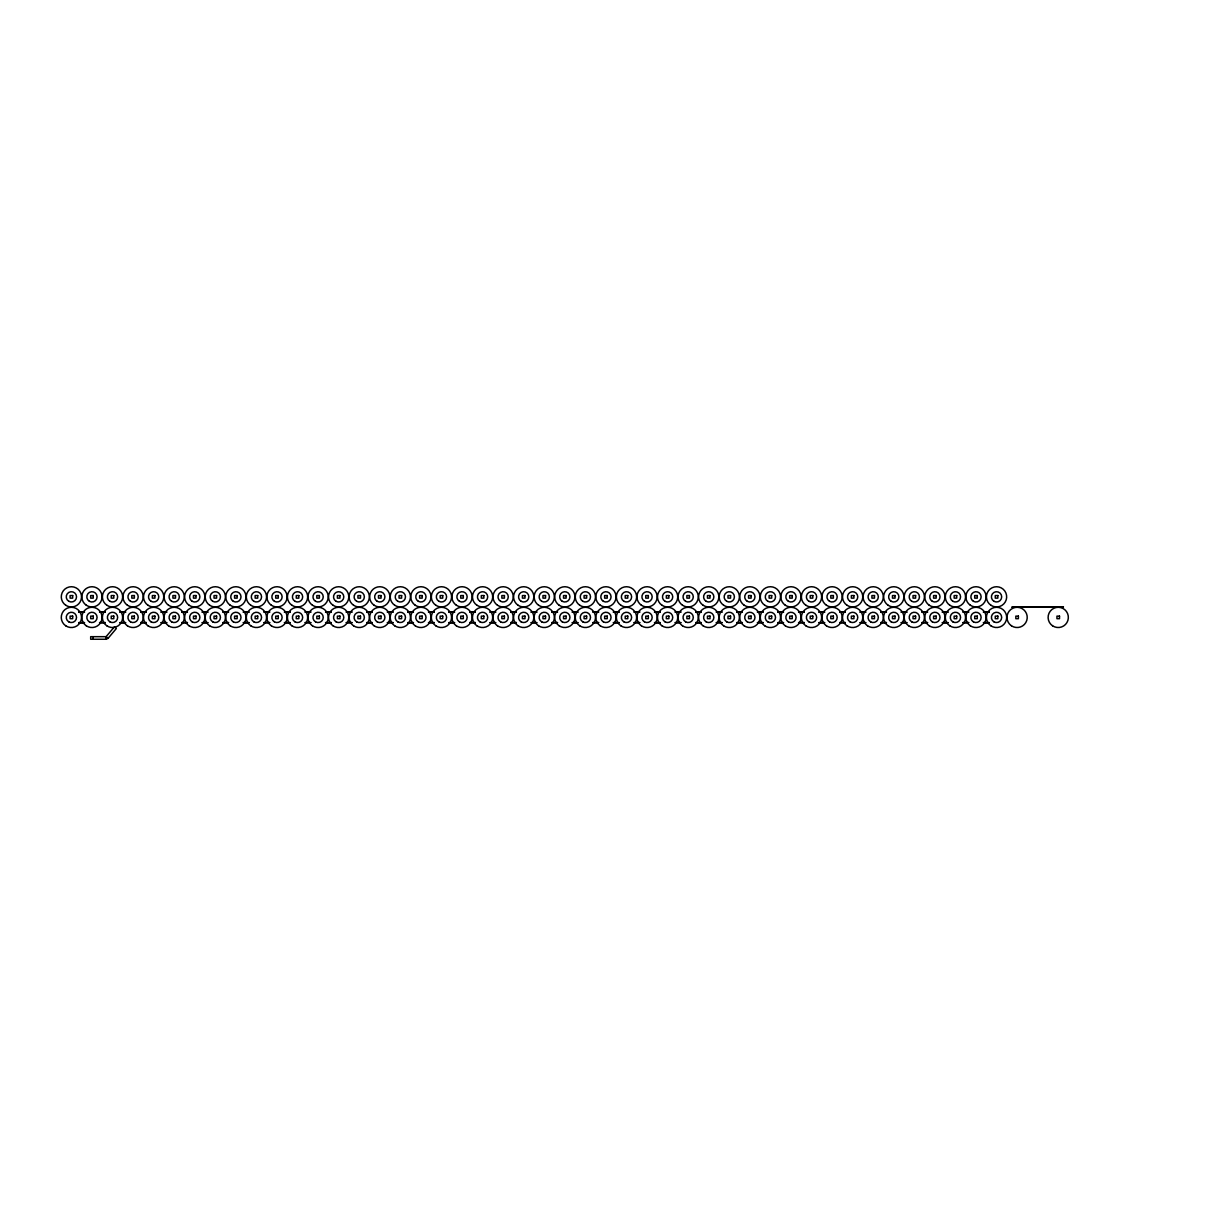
<?xml version="1.0" encoding="UTF-8"?>
<svg xmlns="http://www.w3.org/2000/svg" width="1226" height="1226" viewBox="0 0 1226 1226"><rect width="100%" height="100%" fill="white"/><g stroke="black" fill="none" stroke-linecap="round" stroke-linejoin="round"><path stroke-width="1.5" d="M108.057 638.348L116.347 628.524L114.386 626.869L106.095 636.677L106.095 639.252L90.678 639.252L90.678 636.677L106.095 636.677L108.057 638.348L106.095 639.252M78.878 611.943L84.487 611.943M99.582 611.881L105.191 611.881M119.995 611.943L125.604 611.943M140.699 611.881L146.308 611.881M161.112 611.943L166.721 611.943M181.831 611.881L187.425 611.881M202.229 611.943L207.838 611.943M222.948 611.881L228.542 611.881M243.346 611.943L248.955 611.943M264.065 611.881L269.674 611.881M284.463 611.943L290.072 611.943M305.182 611.881L310.791 611.881M325.58 611.943L331.189 611.943M346.299 611.881L351.908 611.881M366.697 611.943L372.306 611.943M387.416 611.881L393.025 611.881M407.814 611.943L413.423 611.943M428.533 611.881L434.142 611.881M448.931 611.943L454.54 611.943M469.65 611.881L475.259 611.881M490.063 611.943L495.656 611.943M510.767 611.881L516.376 611.881M531.18 611.943L536.773 611.943M551.884 611.881L557.493 611.881M572.297 611.943L577.89 611.943M593.001 611.881L598.61 611.881M613.414 611.943L619.023 611.943M634.118 611.881L639.727 611.881M654.531 611.943L660.14 611.943M675.235 611.881L680.844 611.881M695.648 611.943L701.257 611.943M716.352 611.881L721.961 611.881M736.765 611.943L742.374 611.943M757.469 611.881L763.078 611.881M777.882 611.943L783.491 611.943M798.586 611.881L804.195 611.881M818.999 611.943L824.608 611.943M839.703 611.881L845.312 611.881M860.116 611.943L865.725 611.943M880.835 611.881L886.429 611.881M901.233 611.943L906.842 611.943M921.952 611.881L927.546 611.881M942.35 611.943L947.959 611.943M963.069 611.881L968.678 611.881M983.467 611.943L989.075 611.943M78.878 612.264L84.487 612.264M99.582 612.203L105.191 612.203M119.995 612.264L125.604 612.264M140.699 612.203L146.308 612.203M161.112 612.264L166.721 612.264M181.831 612.203L187.425 612.203M202.229 612.264L207.838 612.264M222.948 612.203L228.542 612.203M243.346 612.264L248.955 612.264M264.065 612.203L269.674 612.203M284.463 612.264L290.072 612.264M305.182 612.203L310.791 612.203M325.58 612.264L331.189 612.264M346.299 612.203L351.908 612.203M366.697 612.264L372.306 612.264M387.416 612.203L393.025 612.203M407.814 612.264L413.423 612.264M428.533 612.203L434.142 612.203M448.931 612.264L454.54 612.264M469.65 612.203L475.259 612.203M490.063 612.264L495.656 612.264M510.767 612.203L516.376 612.203M531.18 612.264L536.773 612.264M551.884 612.203L557.493 612.203M572.297 612.264L577.89 612.264M593.001 612.203L598.61 612.203M613.414 612.264L619.023 612.264M634.118 612.203L639.727 612.203M654.531 612.264L660.14 612.264M675.235 612.203L680.844 612.203M695.648 612.264L701.257 612.264M716.352 612.203L721.961 612.203M736.765 612.264L742.374 612.264M757.469 612.203L763.078 612.203M777.882 612.264L783.491 612.264M798.586 612.203L804.195 612.203M818.999 612.264L824.608 612.264M839.703 612.203L845.312 612.203M860.116 612.264L865.725 612.264M880.835 612.203L886.429 612.203M901.233 612.264L906.842 612.264M921.952 612.203L927.546 612.203M942.35 612.264L947.959 612.264M963.069 612.203L968.678 612.203M983.467 612.264L989.075 612.264M99.582 622.486L105.191 622.486M140.699 622.486L146.308 622.486M181.831 622.486L187.425 622.486M222.948 622.486L228.542 622.486M264.065 622.486L269.674 622.486M305.182 622.486L310.791 622.486M346.299 622.486L351.908 622.486M387.416 622.486L393.025 622.486M428.533 622.486L434.142 622.486M469.65 622.486L475.259 622.486M510.767 622.486L516.376 622.486M551.884 622.486L557.493 622.486M593.001 622.486L598.61 622.486M634.118 622.486L639.727 622.486M675.235 622.486L680.844 622.486M716.352 622.486L721.961 622.486M757.469 622.486L763.078 622.486M798.586 622.486L804.195 622.486M839.703 622.486L845.312 622.486M880.835 622.486L886.429 622.486M921.952 622.486L927.546 622.486M963.069 622.486L968.678 622.486M78.878 622.547L84.487 622.547M119.995 622.547L125.604 622.547M161.112 622.547L166.721 622.547M202.229 622.547L207.838 622.547M243.346 622.547L248.955 622.547M284.463 622.547L290.072 622.547M325.58 622.547L331.189 622.547M366.697 622.547L372.306 622.547M407.814 622.547L413.423 622.547M448.931 622.547L454.54 622.547M490.063 622.547L495.656 622.547M531.18 622.547L536.773 622.547M572.297 622.547L577.89 622.547M613.414 622.547L619.023 622.547M654.531 622.547L660.14 622.547M695.648 622.547L701.257 622.547M736.765 622.547L742.374 622.547M777.882 622.547L783.491 622.547M818.999 622.547L824.608 622.547M860.116 622.547L865.725 622.547M901.233 622.547L906.842 622.547M942.35 622.547L947.959 622.547M983.467 622.547L989.075 622.547M78.878 622.869L84.487 622.869M99.582 622.808L105.191 622.808M119.995 622.869L125.604 622.869M140.699 622.808L146.308 622.808M161.112 622.869L166.721 622.869M181.831 622.808L187.425 622.808M202.229 622.869L207.838 622.869M222.948 622.808L228.542 622.808M243.346 622.869L248.955 622.869M264.065 622.808L269.674 622.808M284.463 622.869L290.072 622.869M305.182 622.808L310.791 622.808M325.58 622.869L331.189 622.869M346.299 622.808L351.908 622.808M366.697 622.869L372.306 622.869M387.416 622.808L393.025 622.808M407.814 622.869L413.423 622.869M428.533 622.808L434.142 622.808M448.931 622.869L454.54 622.869M469.65 622.808L475.259 622.808M490.063 622.869L495.656 622.869M510.767 622.808L516.376 622.808M531.18 622.869L536.773 622.869M551.884 622.808L557.493 622.808M572.297 622.869L577.89 622.869M593.001 622.808L598.61 622.808M613.414 622.869L619.023 622.869M634.118 622.808L639.727 622.808M654.531 622.869L660.14 622.869M675.235 622.808L680.844 622.808M695.648 622.869L701.257 622.869M716.352 622.808L721.961 622.808M736.765 622.869L742.374 622.869M757.469 622.808L763.078 622.808M777.882 622.869L783.491 622.869M798.586 622.808L804.195 622.808M818.999 622.869L824.608 622.869M839.703 622.808L845.312 622.808M860.116 622.869L865.725 622.869M880.835 622.808L886.429 622.808M901.233 622.869L906.842 622.869M921.952 622.808L927.546 622.808M942.35 622.869L947.959 622.869M963.069 622.808L968.678 622.808M983.467 622.869L989.075 622.869M93.237 636.677L93.237 639.252M72.686 595.56L70.112 595.56L70.112 598.135L72.686 598.135L72.686 595.56M93.237 595.56L90.678 595.56L90.678 598.135L93.237 598.135L93.237 595.56M113.803 595.56L111.229 595.56L111.229 598.135L113.803 598.135L113.803 595.56M134.37 595.56L131.795 595.56L131.795 598.135L134.37 598.135L134.37 595.56M154.92 595.56L152.346 595.56L152.346 598.135L154.92 598.135L154.92 595.56M175.487 595.56L172.912 595.56L172.912 598.135L175.487 598.135L175.487 595.56M196.037 595.56L193.463 595.56L193.463 598.135L196.037 598.135L196.037 595.56M216.604 595.56L214.029 595.56L214.029 598.135L216.604 598.135L216.604 595.56M237.154 595.56L234.58 595.56L234.58 598.135L237.154 598.135L237.154 595.56M257.721 595.56L255.146 595.56L255.146 598.135L257.721 598.135L257.721 595.56M278.271 595.56L275.712 595.56L275.712 598.135L278.271 598.135L278.271 595.56M298.837 595.56L296.263 595.56L296.263 598.135L298.837 598.135L298.837 595.56M319.388 595.56L316.829 595.56L316.829 598.135L319.388 598.135L319.388 595.56M339.954 595.56L337.38 595.56L337.38 598.135L339.954 598.135L339.954 595.56M360.505 595.56L357.946 595.56L357.946 598.135L360.505 598.135L360.505 595.56M381.071 595.56L378.497 595.56L378.497 598.135L381.071 598.135L381.071 595.56M401.622 595.56L399.063 595.56L399.063 598.135L401.622 598.135L401.622 595.56M422.188 595.56L419.614 595.56L419.614 598.135L422.188 598.135L422.188 595.56M442.739 595.56L440.18 595.56L440.18 598.135L442.739 598.135L442.739 595.56M463.305 595.56L460.731 595.56L460.731 598.135L463.305 598.135L463.305 595.56M483.872 595.56L481.297 595.56L481.297 598.135L483.872 598.135L483.872 595.56M504.422 595.56L501.848 595.56L501.848 598.135L504.422 598.135L504.422 595.56M524.989 595.56L522.414 595.56L522.414 598.135L524.989 598.135L524.989 595.56M545.539 595.56L542.965 595.56L542.965 598.135L545.539 598.135L545.539 595.56M566.106 595.56L563.531 595.56L563.531 598.135L566.106 598.135L566.106 595.56M586.656 595.56L584.082 595.56L584.082 598.135L586.656 598.135L586.656 595.56M607.222 595.56L604.648 595.56L604.648 598.135L607.222 598.135L607.222 595.56M627.773 595.56L625.214 595.56L625.214 598.135L627.773 598.135L627.773 595.56M648.339 595.56L645.765 595.56L645.765 598.135L648.339 598.135L648.339 595.56M668.89 595.56L666.331 595.56L666.331 598.135L668.89 598.135L668.89 595.56M689.456 595.56L686.882 595.56L686.882 598.135L689.456 598.135L689.456 595.56M710.007 595.56L707.448 595.56L707.448 598.135L710.007 598.135L710.007 595.56M730.573 595.56L727.999 595.56L727.999 598.135L730.573 598.135L730.573 595.56M751.124 595.56L748.565 595.56L748.565 598.135L751.124 598.135L751.124 595.56M771.69 595.56L769.116 595.56L769.116 598.135L771.69 598.135L771.69 595.56M792.241 595.56L789.682 595.56L789.682 598.135L792.241 598.135L792.241 595.56M812.807 595.56L810.233 595.56L810.233 598.135L812.807 598.135L812.807 595.56M833.373 595.56L830.799 595.56L830.799 598.135L833.373 598.135L833.373 595.56M853.924 595.56L851.35 595.56L851.35 598.135L853.924 598.135L853.924 595.56M874.49 595.56L871.916 595.56L871.916 598.135L874.49 598.135L874.49 595.56M895.041 595.56L892.467 595.56L892.467 598.135L895.041 598.135L895.041 595.56M915.607 595.56L913.033 595.56L913.033 598.135L915.607 598.135L915.607 595.56M936.158 595.56L933.584 595.56L933.584 598.135L936.158 598.135L936.158 595.56M956.724 595.56L954.15 595.56L954.15 598.135L956.724 598.135L956.724 595.56M977.275 595.56L974.716 595.56L974.716 598.135L977.275 598.135L977.275 595.56M997.841 595.56L995.267 595.56L995.267 598.135L997.841 598.135L997.841 595.56M1063.417 606.916L1012.017 607.161L1063.417 606.916M72.686 616.126L70.112 616.126L70.112 618.686L72.686 618.686L72.686 616.126M93.237 616.126L90.678 616.126L90.678 618.686L93.237 618.686L93.237 616.126M113.803 616.126L111.229 616.126L111.229 618.686L113.803 618.686L113.803 616.126M134.37 616.126L131.795 616.126L131.795 618.686L134.37 618.686L134.37 616.126M154.92 616.126L152.346 616.126L152.346 618.686L154.92 618.686L154.92 616.126M175.487 616.126L172.912 616.126L172.912 618.686L175.487 618.686L175.487 616.126M196.037 616.126L193.463 616.126L193.463 618.686L196.037 618.686L196.037 616.126M216.604 616.126L214.029 616.126L214.029 618.686L216.604 618.686L216.604 616.126M237.154 616.126L234.58 616.126L234.58 618.686L237.154 618.686L237.154 616.126M257.721 616.126L255.146 616.126L255.146 618.686L257.721 618.686L257.721 616.126M278.271 616.126L275.712 616.126L275.712 618.686L278.271 618.686L278.271 616.126M298.837 616.126L296.263 616.126L296.263 618.686L298.837 618.686L298.837 616.126M319.388 616.126L316.829 616.126L316.829 618.686L319.388 618.686L319.388 616.126M339.954 616.126L337.38 616.126L337.38 618.686L339.954 618.686L339.954 616.126M360.505 616.126L357.946 616.126L357.946 618.686L360.505 618.686L360.505 616.126M381.071 616.126L378.497 616.126L378.497 618.686L381.071 618.686L381.071 616.126M401.622 616.126L399.063 616.126L399.063 618.686L401.622 618.686L401.622 616.126M422.188 616.126L419.614 616.126L419.614 618.686L422.188 618.686L422.188 616.126M442.739 616.126L440.18 616.126L440.18 618.686L442.739 618.686L442.739 616.126M463.305 616.126L460.731 616.126L460.731 618.686L463.305 618.686L463.305 616.126M483.872 616.126L481.297 616.126L481.297 618.686L483.872 618.686L483.872 616.126M504.422 616.126L501.848 616.126L501.848 618.686L504.422 618.686L504.422 616.126M524.989 616.126L522.414 616.126L522.414 618.686L524.989 618.686L524.989 616.126M545.539 616.126L542.965 616.126L542.965 618.686L545.539 618.686L545.539 616.126M566.106 616.126L563.531 616.126L563.531 618.686L566.106 618.686L566.106 616.126M586.656 616.126L584.082 616.126L584.082 618.686L586.656 618.686L586.656 616.126M607.222 616.126L604.648 616.126L604.648 618.686L607.222 618.686L607.222 616.126M627.773 616.126L625.214 616.126L625.214 618.686L627.773 618.686L627.773 616.126M648.339 616.126L645.765 616.126L645.765 618.686L648.339 618.686L648.339 616.126M668.89 616.126L666.331 616.126L666.331 618.686L668.89 618.686L668.89 616.126M689.456 616.126L686.882 616.126L686.882 618.686L689.456 618.686L689.456 616.126M710.007 616.126L707.448 616.126L707.448 618.686L710.007 618.686L710.007 616.126M730.573 616.126L727.999 616.126L727.999 618.686L730.573 618.686L730.573 616.126M751.124 616.126L748.565 616.126L748.565 618.686L751.124 618.686L751.124 616.126M771.69 616.126L769.116 616.126L769.116 618.686L771.69 618.686L771.69 616.126M792.241 616.126L789.682 616.126L789.682 618.686L792.241 618.686L792.241 616.126M812.807 616.126L810.233 616.126L810.233 618.686L812.807 618.686L812.807 616.126M833.373 616.126L830.799 616.126L830.799 618.686L833.373 618.686L833.373 616.126M853.924 616.126L851.35 616.126L851.35 618.686L853.924 618.686L853.924 616.126M874.49 616.126L871.916 616.126L871.916 618.686L874.49 618.686L874.49 616.126M895.041 616.126L892.467 616.126L892.467 618.686L895.041 618.686L895.041 616.126M915.607 616.126L913.033 616.126L913.033 618.686L915.607 618.686L915.607 616.126M936.158 616.126L933.584 616.126L933.584 618.686L936.158 618.686L936.158 616.126M956.724 616.126L954.15 616.126L954.15 618.686L956.724 618.686L956.724 616.126M977.275 616.126L974.716 616.126L974.716 618.686L977.275 618.686L977.275 616.126M997.841 616.126L995.267 616.126L995.267 618.686L997.841 618.686L997.841 616.126M1018.392 616.126L1015.833 616.126L1015.833 618.686L1018.392 618.686L1018.392 616.126M1059.509 616.126L1056.95 616.126L1056.95 618.686L1059.509 618.686L1059.509 616.126M68.825 621.858A5.134 5.134 0 0 0 76.533 617.414A5.134 5.134 0 0 0 68.825 612.954A5.134 5.134 0 0 0 68.825 621.858M65.714 625.781A10.114 10.114 0 0 0 81.498 618.149A10.114 10.114 0 0 0 66.986 608.295A10.114 10.114 0 0 0 65.714 625.781M89.391 621.858A5.134 5.134 0 0 0 97.099 617.414A5.134 5.134 0 0 0 89.391 612.954A5.134 5.134 0 0 0 89.391 621.858M86.28 625.781A10.114 10.114 0 0 0 102.049 618.149A10.114 10.114 0 0 0 87.552 608.295A10.114 10.114 0 0 0 86.28 625.781M89.391 601.307A5.134 5.134 0 0 0 97.099 596.847A5.134 5.134 0 0 0 89.391 592.403A5.134 5.134 0 0 0 89.391 601.307M86.28 605.215A10.114 10.114 0 0 0 102.049 597.583A10.114 10.114 0 0 0 87.552 587.744A10.114 10.114 0 0 0 86.28 605.215M68.825 601.307A5.134 5.134 0 0 0 76.533 596.847A5.134 5.134 0 0 0 68.825 592.403A5.134 5.134 0 0 0 68.825 601.307M65.714 605.215A10.114 10.114 0 0 0 81.498 597.583A10.114 10.114 0 0 0 66.986 587.744A10.114 10.114 0 0 0 65.714 605.215M109.942 621.858A5.134 5.134 0 0 0 117.665 617.414A5.134 5.134 0 0 0 109.942 612.954A5.134 5.134 0 0 0 109.942 621.858M106.831 625.781A10.114 10.114 0 0 0 122.615 618.149A10.114 10.114 0 0 0 108.103 608.295A10.114 10.114 0 0 0 106.831 625.781M130.508 621.858A5.134 5.134 0 0 0 138.216 617.414A5.134 5.134 0 0 0 130.508 612.954A5.134 5.134 0 0 0 130.508 621.858M127.397 625.781A10.114 10.114 0 0 0 143.166 618.149A10.114 10.114 0 0 0 128.669 608.295A10.114 10.114 0 0 0 127.397 625.781M130.508 601.307A5.134 5.134 0 0 0 138.216 596.847A5.134 5.134 0 0 0 130.508 592.403A5.134 5.134 0 0 0 130.508 601.307M127.397 605.215A10.114 10.114 0 0 0 143.166 597.583A10.114 10.114 0 0 0 128.669 587.744A10.114 10.114 0 0 0 127.397 605.215M109.942 601.307A5.134 5.134 0 0 0 117.665 596.847A5.134 5.134 0 0 0 109.942 592.403A5.134 5.134 0 0 0 109.942 601.307M106.831 605.215A10.114 10.114 0 0 0 122.615 597.583A10.114 10.114 0 0 0 108.103 587.744A10.114 10.114 0 0 0 106.831 605.215M151.074 621.858A5.134 5.134 0 0 0 158.782 617.414A5.134 5.134 0 0 0 151.074 612.954A5.134 5.134 0 0 0 151.074 621.858M147.948 625.781A10.114 10.114 0 0 0 163.732 618.149A10.114 10.114 0 0 0 149.235 608.295A10.114 10.114 0 0 0 147.948 625.781M171.625 621.858A5.134 5.134 0 0 0 179.333 617.414A5.134 5.134 0 0 0 171.625 612.954A5.134 5.134 0 0 0 171.625 621.858M168.514 625.781A10.114 10.114 0 0 0 184.283 618.149A10.114 10.114 0 0 0 169.786 608.295A10.114 10.114 0 0 0 168.514 625.781M171.625 601.307A5.134 5.134 0 0 0 179.333 596.847A5.134 5.134 0 0 0 171.625 592.403A5.134 5.134 0 0 0 171.625 601.307M168.514 605.215A10.114 10.114 0 0 0 184.283 597.583A10.114 10.114 0 0 0 169.786 587.744A10.114 10.114 0 0 0 168.514 605.215M151.074 601.307A5.134 5.134 0 0 0 158.782 596.847A5.134 5.134 0 0 0 151.074 592.403A5.134 5.134 0 0 0 151.074 601.307M147.948 605.215A10.114 10.114 0 0 0 163.732 597.583A10.114 10.114 0 0 0 149.235 587.744A10.114 10.114 0 0 0 147.948 605.215M192.191 621.858A5.134 5.134 0 0 0 199.899 617.414A5.134 5.134 0 0 0 192.191 612.954A5.134 5.134 0 0 0 192.191 621.858M189.065 625.781A10.114 10.114 0 0 0 204.849 618.149A10.114 10.114 0 0 0 190.352 608.295A10.114 10.114 0 0 0 189.065 625.781M212.742 621.858A5.134 5.134 0 0 0 220.45 617.414A5.134 5.134 0 0 0 212.742 612.954A5.134 5.134 0 0 0 212.742 621.858M209.631 625.781A10.114 10.114 0 0 0 225.4 618.149A10.114 10.114 0 0 0 210.903 608.295A10.114 10.114 0 0 0 209.631 625.781M212.742 601.307A5.134 5.134 0 0 0 220.45 596.847A5.134 5.134 0 0 0 212.742 592.403A5.134 5.134 0 0 0 212.742 601.307M209.631 605.215A10.114 10.114 0 0 0 225.4 597.583A10.114 10.114 0 0 0 210.903 587.744A10.114 10.114 0 0 0 209.631 605.215M192.191 601.307A5.134 5.134 0 0 0 199.899 596.847A5.134 5.134 0 0 0 192.191 592.403A5.134 5.134 0 0 0 192.191 601.307M189.065 605.215A10.114 10.114 0 0 0 204.849 597.583A10.114 10.114 0 0 0 190.352 587.744A10.114 10.114 0 0 0 189.065 605.215M233.308 621.858A5.134 5.134 0 0 0 241.016 617.414A5.134 5.134 0 0 0 233.308 612.954A5.134 5.134 0 0 0 233.308 621.858M230.197 625.781A10.114 10.114 0 0 0 245.966 618.149A10.114 10.114 0 0 0 231.469 608.295A10.114 10.114 0 0 0 230.197 625.781M253.859 621.858A5.134 5.134 0 0 0 261.567 617.414A5.134 5.134 0 0 0 253.859 612.954A5.134 5.134 0 0 0 253.859 621.858M250.748 625.781A10.114 10.114 0 0 0 266.517 618.149A10.114 10.114 0 0 0 252.02 608.295A10.114 10.114 0 0 0 250.748 625.781M253.859 601.307A5.134 5.134 0 0 0 261.567 596.847A5.134 5.134 0 0 0 253.859 592.403A5.134 5.134 0 0 0 253.859 601.307M250.748 605.215A10.114 10.114 0 0 0 266.517 597.583A10.114 10.114 0 0 0 252.02 587.744A10.114 10.114 0 0 0 250.748 605.215M233.308 601.307A5.134 5.134 0 0 0 241.016 596.847A5.134 5.134 0 0 0 233.308 592.403A5.134 5.134 0 0 0 233.308 601.307M230.197 605.215A10.114 10.114 0 0 0 245.966 597.583A10.114 10.114 0 0 0 231.469 587.744A10.114 10.114 0 0 0 230.197 605.215M274.425 621.858A5.134 5.134 0 0 0 282.133 617.414A5.134 5.134 0 0 0 274.425 612.954A5.134 5.134 0 0 0 274.425 621.858M271.314 625.781A10.114 10.114 0 0 0 287.083 618.149A10.114 10.114 0 0 0 272.586 608.295A10.114 10.114 0 0 0 271.314 625.781M294.976 621.858A5.134 5.134 0 0 0 302.684 617.414A5.134 5.134 0 0 0 294.976 612.954A5.134 5.134 0 0 0 294.976 621.858M291.865 625.781A10.114 10.114 0 0 0 307.634 618.149A10.114 10.114 0 0 0 293.137 608.295A10.114 10.114 0 0 0 291.865 625.781M294.976 601.307A5.134 5.134 0 0 0 302.684 596.847A5.134 5.134 0 0 0 294.976 592.403A5.134 5.134 0 0 0 294.976 601.307M291.865 605.215A10.114 10.114 0 0 0 307.634 597.583A10.114 10.114 0 0 0 293.137 587.744A10.114 10.114 0 0 0 291.865 605.215M274.425 601.307A5.134 5.134 0 0 0 282.133 596.847A5.134 5.134 0 0 0 274.425 592.403A5.134 5.134 0 0 0 274.425 601.307M271.314 605.215A10.114 10.114 0 0 0 287.083 597.583A10.114 10.114 0 0 0 272.586 587.744A10.114 10.114 0 0 0 271.314 605.215M315.542 621.858A5.134 5.134 0 0 0 323.25 617.414A5.134 5.134 0 0 0 315.542 612.954A5.134 5.134 0 0 0 315.542 621.858M312.431 625.781A10.114 10.114 0 0 0 328.2 618.149A10.114 10.114 0 0 0 313.703 608.295A10.114 10.114 0 0 0 312.431 625.781M336.093 621.858A5.134 5.134 0 0 0 343.801 617.414A5.134 5.134 0 0 0 336.093 612.954A5.134 5.134 0 0 0 336.093 621.858M332.982 625.781A10.114 10.114 0 0 0 348.751 618.149A10.114 10.114 0 0 0 334.254 608.295A10.114 10.114 0 0 0 332.982 625.781M356.659 621.858A5.134 5.134 0 0 0 364.367 617.414A5.134 5.134 0 0 0 356.659 612.954A5.134 5.134 0 0 0 356.659 621.858M353.548 625.781A10.114 10.114 0 0 0 369.317 618.149A10.114 10.114 0 0 0 354.82 608.295A10.114 10.114 0 0 0 353.548 625.781M377.21 621.858A5.134 5.134 0 0 0 384.918 617.414A5.134 5.134 0 0 0 377.21 612.954A5.134 5.134 0 0 0 377.21 621.858M374.099 625.781A10.114 10.114 0 0 0 389.868 618.149A10.114 10.114 0 0 0 375.371 608.295A10.114 10.114 0 0 0 374.099 625.781M377.21 601.307A5.134 5.134 0 0 0 384.918 596.847A5.134 5.134 0 0 0 377.21 592.403A5.134 5.134 0 0 0 377.21 601.307M374.099 605.215A10.114 10.114 0 0 0 389.868 597.583A10.114 10.114 0 0 0 375.371 587.744A10.114 10.114 0 0 0 374.099 605.215M356.659 601.307A5.134 5.134 0 0 0 364.367 596.847A5.134 5.134 0 0 0 356.659 592.403A5.134 5.134 0 0 0 356.659 601.307M353.548 605.215A10.114 10.114 0 0 0 369.317 597.583A10.114 10.114 0 0 0 354.82 587.744A10.114 10.114 0 0 0 353.548 605.215M397.776 621.858A5.134 5.134 0 0 0 405.484 617.414A5.134 5.134 0 0 0 397.776 612.954A5.134 5.134 0 0 0 397.776 621.858M394.665 625.781A10.114 10.114 0 0 0 410.434 618.149A10.114 10.114 0 0 0 395.937 608.295A10.114 10.114 0 0 0 394.665 625.781M418.327 621.858A5.134 5.134 0 0 0 426.035 617.414A5.134 5.134 0 0 0 418.327 612.954A5.134 5.134 0 0 0 418.327 621.858M415.216 625.781A10.114 10.114 0 0 0 431 618.149A10.114 10.114 0 0 0 416.488 608.295A10.114 10.114 0 0 0 415.216 625.781M418.327 601.307A5.134 5.134 0 0 0 426.035 596.847A5.134 5.134 0 0 0 418.327 592.403A5.134 5.134 0 0 0 418.327 601.307M415.216 605.215A10.114 10.114 0 0 0 431 597.583A10.114 10.114 0 0 0 416.488 587.744A10.114 10.114 0 0 0 415.216 605.215M397.776 601.307A5.134 5.134 0 0 0 405.484 596.847A5.134 5.134 0 0 0 397.776 592.403A5.134 5.134 0 0 0 397.776 601.307M394.665 605.215A10.114 10.114 0 0 0 410.434 597.583A10.114 10.114 0 0 0 395.937 587.744A10.114 10.114 0 0 0 394.665 605.215M438.893 621.858A5.134 5.134 0 0 0 446.601 617.414A5.134 5.134 0 0 0 438.893 612.954A5.134 5.134 0 0 0 438.893 621.858M435.782 625.781A10.114 10.114 0 0 0 451.551 618.149A10.114 10.114 0 0 0 437.054 608.295A10.114 10.114 0 0 0 435.782 625.781M459.444 621.858A5.134 5.134 0 0 0 467.167 617.414A5.134 5.134 0 0 0 459.444 612.954A5.134 5.134 0 0 0 459.444 621.858M456.333 625.781A10.114 10.114 0 0 0 472.117 618.149A10.114 10.114 0 0 0 457.605 608.295A10.114 10.114 0 0 0 456.333 625.781M459.444 601.307A5.134 5.134 0 0 0 467.167 596.847A5.134 5.134 0 0 0 459.444 592.403A5.134 5.134 0 0 0 459.444 601.307M456.333 605.215A10.114 10.114 0 0 0 472.117 597.583A10.114 10.114 0 0 0 457.605 587.744A10.114 10.114 0 0 0 456.333 605.215M438.893 601.307A5.134 5.134 0 0 0 446.601 596.847A5.134 5.134 0 0 0 438.893 592.403A5.134 5.134 0 0 0 438.893 601.307M435.782 605.215A10.114 10.114 0 0 0 451.551 597.583A10.114 10.114 0 0 0 437.054 587.744A10.114 10.114 0 0 0 435.782 605.215M480.01 621.858A5.134 5.134 0 0 0 487.718 617.414A5.134 5.134 0 0 0 480.01 612.954A5.134 5.134 0 0 0 480.01 621.858M476.899 625.781A10.114 10.114 0 0 0 492.668 618.149A10.114 10.114 0 0 0 478.171 608.295A10.114 10.114 0 0 0 476.899 625.781M500.576 621.858A5.134 5.134 0 0 0 508.284 617.414A5.134 5.134 0 0 0 500.576 612.954A5.134 5.134 0 0 0 500.576 621.858M497.45 625.781A10.114 10.114 0 0 0 513.234 618.149A10.114 10.114 0 0 0 498.737 608.295A10.114 10.114 0 0 0 497.45 625.781M500.576 601.307A5.134 5.134 0 0 0 508.284 596.847A5.134 5.134 0 0 0 500.576 592.403A5.134 5.134 0 0 0 500.576 601.307M497.45 605.215A10.114 10.114 0 0 0 513.234 597.583A10.114 10.114 0 0 0 498.737 587.744A10.114 10.114 0 0 0 497.45 605.215M480.01 601.307A5.134 5.134 0 0 0 487.718 596.847A5.134 5.134 0 0 0 480.01 592.403A5.134 5.134 0 0 0 480.01 601.307M476.899 605.215A10.114 10.114 0 0 0 492.668 597.583A10.114 10.114 0 0 0 478.171 587.744A10.114 10.114 0 0 0 476.899 605.215M521.127 621.858A5.134 5.134 0 0 0 528.835 617.414A5.134 5.134 0 0 0 521.127 612.954A5.134 5.134 0 0 0 521.127 621.858M518.016 625.781A10.114 10.114 0 0 0 533.785 618.149A10.114 10.114 0 0 0 519.288 608.295A10.114 10.114 0 0 0 518.016 625.781M541.693 621.858A5.134 5.134 0 0 0 549.401 617.414A5.134 5.134 0 0 0 541.693 612.954A5.134 5.134 0 0 0 541.693 621.858M538.566 625.781A10.114 10.114 0 0 0 554.351 618.149A10.114 10.114 0 0 0 539.854 608.295A10.114 10.114 0 0 0 538.566 625.781M541.693 601.307A5.134 5.134 0 0 0 549.401 596.847A5.134 5.134 0 0 0 541.693 592.403A5.134 5.134 0 0 0 541.693 601.307M538.566 605.215A10.114 10.114 0 0 0 554.351 597.583A10.114 10.114 0 0 0 539.854 587.744A10.114 10.114 0 0 0 538.566 605.215M521.127 601.307A5.134 5.134 0 0 0 528.835 596.847A5.134 5.134 0 0 0 521.127 592.403A5.134 5.134 0 0 0 521.127 601.307M518.016 605.215A10.114 10.114 0 0 0 533.785 597.583A10.114 10.114 0 0 0 519.288 587.744A10.114 10.114 0 0 0 518.016 605.215M562.244 621.858A5.134 5.134 0 0 0 569.952 617.414A5.134 5.134 0 0 0 562.244 612.954A5.134 5.134 0 0 0 562.244 621.858M559.133 625.781A10.114 10.114 0 0 0 574.902 618.149A10.114 10.114 0 0 0 560.405 608.295A10.114 10.114 0 0 0 559.133 625.781M582.81 621.858A5.134 5.134 0 0 0 590.518 617.414A5.134 5.134 0 0 0 582.81 612.954A5.134 5.134 0 0 0 582.81 621.858M579.699 625.781A10.114 10.114 0 0 0 595.468 618.149A10.114 10.114 0 0 0 580.971 608.295A10.114 10.114 0 0 0 579.699 625.781M582.81 601.307A5.134 5.134 0 0 0 590.518 596.847A5.134 5.134 0 0 0 582.81 592.403A5.134 5.134 0 0 0 582.81 601.307M579.699 605.215A10.114 10.114 0 0 0 595.468 597.583A10.114 10.114 0 0 0 580.971 587.744A10.114 10.114 0 0 0 579.699 605.215M562.244 601.307A5.134 5.134 0 0 0 569.952 596.847A5.134 5.134 0 0 0 562.244 592.403A5.134 5.134 0 0 0 562.244 601.307M559.133 605.215A10.114 10.114 0 0 0 574.902 597.583A10.114 10.114 0 0 0 560.405 587.744A10.114 10.114 0 0 0 559.133 605.215M603.361 621.858A5.134 5.134 0 0 0 611.069 617.414A5.134 5.134 0 0 0 603.361 612.954A5.134 5.134 0 0 0 603.361 621.858M600.25 625.781A10.114 10.114 0 0 0 616.019 618.149A10.114 10.114 0 0 0 601.522 608.295A10.114 10.114 0 0 0 600.25 625.781M623.927 621.858A5.134 5.134 0 0 0 631.635 617.414A5.134 5.134 0 0 0 623.927 612.954A5.134 5.134 0 0 0 623.927 621.858M620.816 625.781A10.114 10.114 0 0 0 636.585 618.149A10.114 10.114 0 0 0 622.088 608.295A10.114 10.114 0 0 0 620.816 625.781M623.927 601.307A5.134 5.134 0 0 0 631.635 596.847A5.134 5.134 0 0 0 623.927 592.403A5.134 5.134 0 0 0 623.927 601.307M620.816 605.215A10.114 10.114 0 0 0 636.585 597.583A10.114 10.114 0 0 0 622.088 587.744A10.114 10.114 0 0 0 620.816 605.215M603.361 601.307A5.134 5.134 0 0 0 611.069 596.847A5.134 5.134 0 0 0 603.361 592.403A5.134 5.134 0 0 0 603.361 601.307M600.25 605.215A10.114 10.114 0 0 0 616.019 597.583A10.114 10.114 0 0 0 601.522 587.744A10.114 10.114 0 0 0 600.25 605.215M644.478 621.858A5.134 5.134 0 0 0 652.186 617.414A5.134 5.134 0 0 0 644.478 612.954A5.134 5.134 0 0 0 644.478 621.858M641.367 625.781A10.114 10.114 0 0 0 657.136 618.149A10.114 10.114 0 0 0 642.639 608.295A10.114 10.114 0 0 0 641.367 625.781M665.044 621.858A5.134 5.134 0 0 0 672.752 617.414A5.134 5.134 0 0 0 665.044 612.954A5.134 5.134 0 0 0 665.044 621.858M661.933 625.781A10.114 10.114 0 0 0 677.702 618.149A10.114 10.114 0 0 0 663.205 608.295A10.114 10.114 0 0 0 661.933 625.781M665.044 601.307A5.134 5.134 0 0 0 672.752 596.847A5.134 5.134 0 0 0 665.044 592.403A5.134 5.134 0 0 0 665.044 601.307M661.933 605.215A10.114 10.114 0 0 0 677.702 597.583A10.114 10.114 0 0 0 663.205 587.744A10.114 10.114 0 0 0 661.933 605.215M644.478 601.307A5.134 5.134 0 0 0 652.186 596.847A5.134 5.134 0 0 0 644.478 592.403A5.134 5.134 0 0 0 644.478 601.307M641.367 605.215A10.114 10.114 0 0 0 657.136 597.583A10.114 10.114 0 0 0 642.639 587.744A10.114 10.114 0 0 0 641.367 605.215M685.595 621.858A5.134 5.134 0 0 0 693.303 617.414A5.134 5.134 0 0 0 685.595 612.954A5.134 5.134 0 0 0 685.595 621.858M682.484 625.781A10.114 10.114 0 0 0 698.253 618.149A10.114 10.114 0 0 0 683.756 608.295A10.114 10.114 0 0 0 682.484 625.781M706.161 621.858A5.134 5.134 0 0 0 713.869 617.414A5.134 5.134 0 0 0 706.161 612.954A5.134 5.134 0 0 0 706.161 621.858M703.05 625.781A10.114 10.114 0 0 0 718.819 618.149A10.114 10.114 0 0 0 704.322 608.295A10.114 10.114 0 0 0 703.05 625.781M706.161 601.307A5.134 5.134 0 0 0 713.869 596.847A5.134 5.134 0 0 0 706.161 592.403A5.134 5.134 0 0 0 706.161 601.307M703.05 605.215A10.114 10.114 0 0 0 718.819 597.583A10.114 10.114 0 0 0 704.322 587.744A10.114 10.114 0 0 0 703.05 605.215M685.595 601.307A5.134 5.134 0 0 0 693.303 596.847A5.134 5.134 0 0 0 685.595 592.403A5.134 5.134 0 0 0 685.595 601.307M682.484 605.215A10.114 10.114 0 0 0 698.253 597.583A10.114 10.114 0 0 0 683.756 587.744A10.114 10.114 0 0 0 682.484 605.215M726.712 621.858A5.134 5.134 0 0 0 734.42 617.414A5.134 5.134 0 0 0 726.712 612.954A5.134 5.134 0 0 0 726.712 621.858M723.601 625.781A10.114 10.114 0 0 0 739.37 618.149A10.114 10.114 0 0 0 724.872 608.295A10.114 10.114 0 0 0 723.601 625.781M747.278 621.858A5.134 5.134 0 0 0 754.986 617.414A5.134 5.134 0 0 0 747.278 612.954A5.134 5.134 0 0 0 747.278 621.858M744.167 625.781A10.114 10.114 0 0 0 759.936 618.149A10.114 10.114 0 0 0 745.439 608.295A10.114 10.114 0 0 0 744.167 625.781M747.278 601.307A5.134 5.134 0 0 0 754.986 596.847A5.134 5.134 0 0 0 747.278 592.403A5.134 5.134 0 0 0 747.278 601.307M744.167 605.215A10.114 10.114 0 0 0 759.936 597.583A10.114 10.114 0 0 0 745.439 587.744A10.114 10.114 0 0 0 744.167 605.215M726.712 601.307A5.134 5.134 0 0 0 734.42 596.847A5.134 5.134 0 0 0 726.712 592.403A5.134 5.134 0 0 0 726.712 601.307M723.601 605.215A10.114 10.114 0 0 0 739.37 597.583A10.114 10.114 0 0 0 724.872 587.744A10.114 10.114 0 0 0 723.601 605.215M767.828 621.858A5.134 5.134 0 0 0 775.537 617.414A5.134 5.134 0 0 0 767.828 612.954A5.134 5.134 0 0 0 767.828 621.858M764.717 625.781A10.114 10.114 0 0 0 780.502 618.149A10.114 10.114 0 0 0 765.989 608.295A10.114 10.114 0 0 0 764.717 625.781M788.395 621.858A5.134 5.134 0 0 0 796.103 617.414A5.134 5.134 0 0 0 788.395 612.954A5.134 5.134 0 0 0 788.395 621.858M785.284 625.781A10.114 10.114 0 0 0 801.053 618.149A10.114 10.114 0 0 0 786.556 608.295A10.114 10.114 0 0 0 785.284 625.781M788.395 601.307A5.134 5.134 0 0 0 796.103 596.847A5.134 5.134 0 0 0 788.395 592.403A5.134 5.134 0 0 0 788.395 601.307M785.284 605.215A10.114 10.114 0 0 0 801.053 597.583A10.114 10.114 0 0 0 786.556 587.744A10.114 10.114 0 0 0 785.284 605.215M767.828 601.307A5.134 5.134 0 0 0 775.537 596.847A5.134 5.134 0 0 0 767.828 592.403A5.134 5.134 0 0 0 767.828 601.307M764.717 605.215A10.114 10.114 0 0 0 780.502 597.583A10.114 10.114 0 0 0 765.989 587.744A10.114 10.114 0 0 0 764.717 605.215M808.945 621.858A5.134 5.134 0 0 0 816.669 617.414A5.134 5.134 0 0 0 808.945 612.954A5.134 5.134 0 0 0 808.945 621.858M805.834 625.781A10.114 10.114 0 0 0 821.619 618.149A10.114 10.114 0 0 0 807.106 608.295A10.114 10.114 0 0 0 805.834 625.781M829.512 621.858A5.134 5.134 0 0 0 837.22 617.414A5.134 5.134 0 0 0 829.512 612.954A5.134 5.134 0 0 0 829.512 621.858M826.401 625.781A10.114 10.114 0 0 0 842.17 618.149A10.114 10.114 0 0 0 827.673 608.295A10.114 10.114 0 0 0 826.401 625.781M829.512 601.307A5.134 5.134 0 0 0 837.22 596.847A5.134 5.134 0 0 0 829.512 592.403A5.134 5.134 0 0 0 829.512 601.307M826.401 605.215A10.114 10.114 0 0 0 842.17 597.583A10.114 10.114 0 0 0 827.673 587.744A10.114 10.114 0 0 0 826.401 605.215M808.945 601.307A5.134 5.134 0 0 0 816.669 596.847A5.134 5.134 0 0 0 808.945 592.403A5.134 5.134 0 0 0 808.945 601.307M805.834 605.215A10.114 10.114 0 0 0 821.619 597.583A10.114 10.114 0 0 0 807.106 587.744A10.114 10.114 0 0 0 805.834 605.215M850.078 621.858A5.134 5.134 0 0 0 857.786 617.414A5.134 5.134 0 0 0 850.078 612.954A5.134 5.134 0 0 0 850.078 621.858M846.951 625.781A10.114 10.114 0 0 0 862.736 618.149A10.114 10.114 0 0 0 848.239 608.295A10.114 10.114 0 0 0 846.951 625.781M870.629 621.858A5.134 5.134 0 0 0 878.337 617.414A5.134 5.134 0 0 0 870.629 612.954A5.134 5.134 0 0 0 870.629 621.858M867.518 625.781A10.114 10.114 0 0 0 883.287 618.149A10.114 10.114 0 0 0 868.79 608.295A10.114 10.114 0 0 0 867.518 625.781M870.629 601.307A5.134 5.134 0 0 0 878.337 596.847A5.134 5.134 0 0 0 870.629 592.403A5.134 5.134 0 0 0 870.629 601.307M867.518 605.215A10.114 10.114 0 0 0 883.287 597.583A10.114 10.114 0 0 0 868.79 587.744A10.114 10.114 0 0 0 867.518 605.215M850.078 601.307A5.134 5.134 0 0 0 857.786 596.847A5.134 5.134 0 0 0 850.078 592.403A5.134 5.134 0 0 0 850.078 601.307M846.951 605.215A10.114 10.114 0 0 0 862.736 597.583A10.114 10.114 0 0 0 848.239 587.744A10.114 10.114 0 0 0 846.951 605.215M891.195 621.858A5.134 5.134 0 0 0 898.903 617.414A5.134 5.134 0 0 0 891.195 612.954A5.134 5.134 0 0 0 891.195 621.858M888.068 625.781A10.114 10.114 0 0 0 903.853 618.149A10.114 10.114 0 0 0 889.356 608.295A10.114 10.114 0 0 0 888.068 625.781M911.746 621.858A5.134 5.134 0 0 0 919.454 617.414A5.134 5.134 0 0 0 911.746 612.954A5.134 5.134 0 0 0 911.746 621.858M908.635 625.781A10.114 10.114 0 0 0 924.404 618.149A10.114 10.114 0 0 0 909.907 608.295A10.114 10.114 0 0 0 908.635 625.781M911.746 601.307A5.134 5.134 0 0 0 919.454 596.847A5.134 5.134 0 0 0 911.746 592.403A5.134 5.134 0 0 0 911.746 601.307M908.635 605.215A10.114 10.114 0 0 0 924.404 597.583A10.114 10.114 0 0 0 909.907 587.744A10.114 10.114 0 0 0 908.635 605.215M891.195 601.307A5.134 5.134 0 0 0 898.903 596.847A5.134 5.134 0 0 0 891.195 592.403A5.134 5.134 0 0 0 891.195 601.307M888.068 605.215A10.114 10.114 0 0 0 903.853 597.583A10.114 10.114 0 0 0 889.356 587.744A10.114 10.114 0 0 0 888.068 605.215M932.312 621.858A5.134 5.134 0 0 0 940.02 617.414A5.134 5.134 0 0 0 932.312 612.954A5.134 5.134 0 0 0 932.312 621.858M929.201 625.781A10.114 10.114 0 0 0 944.97 618.149A10.114 10.114 0 0 0 930.473 608.295A10.114 10.114 0 0 0 929.201 625.781M952.863 621.858A5.134 5.134 0 0 0 960.571 617.414A5.134 5.134 0 0 0 952.863 612.954A5.134 5.134 0 0 0 952.863 621.858M949.752 625.781A10.114 10.114 0 0 0 965.521 618.149A10.114 10.114 0 0 0 951.024 608.295A10.114 10.114 0 0 0 949.752 625.781M952.863 601.307A5.134 5.134 0 0 0 960.571 596.847A5.134 5.134 0 0 0 952.863 592.403A5.134 5.134 0 0 0 952.863 601.307M949.752 605.215A10.114 10.114 0 0 0 965.521 597.583A10.114 10.114 0 0 0 951.024 587.744A10.114 10.114 0 0 0 949.752 605.215M932.312 601.307A5.134 5.134 0 0 0 940.02 596.847A5.134 5.134 0 0 0 932.312 592.403A5.134 5.134 0 0 0 932.312 601.307M929.201 605.215A10.114 10.114 0 0 0 944.97 597.583A10.114 10.114 0 0 0 930.473 587.744A10.114 10.114 0 0 0 929.201 605.215M973.429 621.858A5.134 5.134 0 0 0 981.137 617.414A5.134 5.134 0 0 0 973.429 612.954A5.134 5.134 0 0 0 973.429 621.858M970.318 625.781A10.114 10.114 0 0 0 986.087 618.149A10.114 10.114 0 0 0 971.59 608.295A10.114 10.114 0 0 0 970.318 625.781M993.98 621.858A5.134 5.134 0 0 0 1001.688 617.414A5.134 5.134 0 0 0 993.98 612.954A5.134 5.134 0 0 0 993.98 621.858M990.869 625.781A10.114 10.114 0 0 0 1006.638 618.149A10.114 10.114 0 0 0 992.14 608.295A10.114 10.114 0 0 0 990.869 625.781M336.093 601.307A5.134 5.134 0 0 0 343.801 596.847A5.134 5.134 0 0 0 336.093 592.403A5.134 5.134 0 0 0 336.093 601.307M332.982 605.215A10.114 10.114 0 0 0 348.751 597.583A10.114 10.114 0 0 0 334.254 587.744A10.114 10.114 0 0 0 332.982 605.215M315.542 601.307A5.134 5.134 0 0 0 323.25 596.847A5.134 5.134 0 0 0 315.542 592.403A5.134 5.134 0 0 0 315.542 601.307M312.431 605.215A10.114 10.114 0 0 0 328.2 597.583A10.114 10.114 0 0 0 313.703 587.744A10.114 10.114 0 0 0 312.431 605.215M993.98 601.307A5.134 5.134 0 0 0 1001.688 596.847A5.134 5.134 0 0 0 993.98 592.403A5.134 5.134 0 0 0 993.98 601.307M990.869 605.215A10.114 10.114 0 0 0 1006.638 597.583A10.114 10.114 0 0 0 992.14 587.744A10.114 10.114 0 0 0 990.869 605.215M973.429 601.307A5.134 5.134 0 0 0 981.137 596.847A5.134 5.134 0 0 0 973.429 592.403A5.134 5.134 0 0 0 973.429 601.307M970.318 605.215A10.114 10.114 0 0 0 986.087 597.583A10.114 10.114 0 0 0 971.59 587.744A10.114 10.114 0 0 0 970.318 605.215M1052.552 625.781A10.114 10.114 0 0 0 1068.321 618.149A10.114 10.114 0 0 0 1053.824 608.295A10.114 10.114 0 0 0 1052.552 625.781M1011.435 625.781A10.114 10.114 0 0 0 1027.204 618.149A10.114 10.114 0 0 0 1012.707 608.295A10.114 10.114 0 0 0 1011.435 625.781"/></g></svg>
